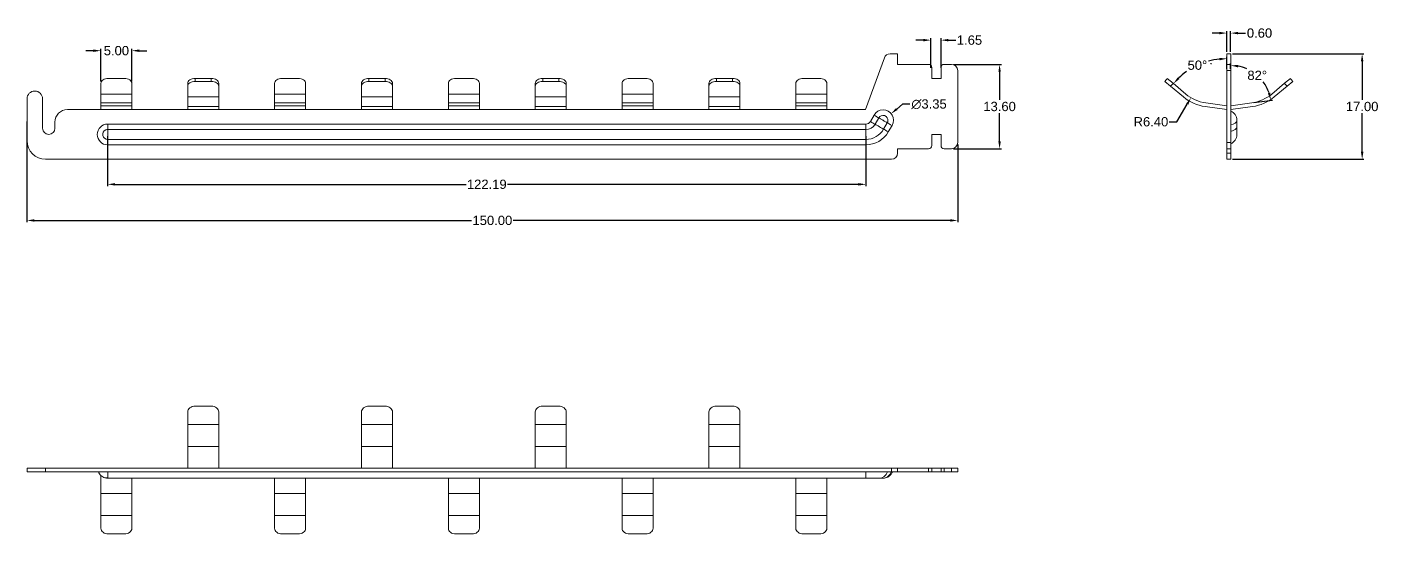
# Model space of a CAD drawing. Header units: millimetres. Extents: x 1920 to 4820, y 310 to 2320.
# Drawn here: x 2216.9 to 2434.6, y 2046.1 to 2127.8 of the extents above; entities that cross this region are included whole.
import ezdxf

# ---------------------------------------------------------------- set-up
doc = ezdxf.new("R2010")
doc.units = ezdxf.units.MM
doc.layers.add('core', color=7, linetype='Continuous', lineweight=20)
doc.layers.add('dim', color=82, linetype='Continuous', lineweight=9)
doc.styles.get("Standard").update_dxf_attribs({"font": 'arial.ttf'})
doc.dimstyles.new('副本 Standard', dxfattribs={"dimscale": 0.6, "dimtxt": 0.18, "dimasz": 0.18, "dimexe": 0.18, "dimexo": 0.0625, "dimgap": 0.09, "dimtad": 0, "dimtih": 1, "dimtoh": 1, "dimzin": 0, "dimdsep": 46, "dimtxsty": 'Standard', "dimcen": 0.09, "dimadec": 0, "dimazin": 0, "dimtfac": 1, "dimtofl": 0, "dimtmove": 0, "dimatfit": 3, "dimfxl": 0, "dimtolj": 1, "dimtzin": 0, "dimarcsym": 0})

# ---------------------------------------------------------------- blocks, each defined once
blk = doc.blocks.new('*D47')
at = {"layer": 'Defpoints', "color": 0, "transparency": 16777216}
for p in [(2410.88, 2123.49), (2410.88, 2106.49), (2432.07, 2106.49)]:
    blk.add_point(p, dxfattribs=at)
at = {"layer": 'dim', "color": 0, "lineweight": -2, "transparency": 16777216}
for p, q in [((2411.18, 2123.49), (2432.36, 2123.49)), ((2432.07, 2122.29), (2432.07, 2116.06)), ((2432.07, 2107.69), (2432.07, 2113.92)), ((2411.18, 2106.49), (2432.36, 2106.49))]:
    blk.add_line(p, q, dxfattribs=at)
at = {"layer": 'dim', "color": 0, "transparency": 16777216}
for points in [[(2431.87, 2122.29), (2432.27, 2122.29), (2432.07, 2123.49)], [(2431.87, 2107.69), (2432.27, 2107.69), (2432.07, 2106.49)]]:
    blk.add_solid(points, dxfattribs=at)
at = {"layer": 'dim', "color": 0, "transparency": 16777216, "insert": (2432.07, 2114.99), "char_height": 1.5, "attachment_point": 5}
blk.add_mtext('\\A1;17.00', dxfattribs=at)
blk = doc.blocks.new('*D48')
at = {"layer": 'Defpoints', "color": 0, "transparency": 16777216}
for p in [(2216.9, 2112.86), (2366.9, 2109.19), (2216.9, 2096.63)]:
    blk.add_point(p, dxfattribs=at)
at = {"layer": 'dim', "color": 0, "lineweight": -2, "transparency": 16777216}
for p, q in [((2216.9, 2112.56), (2216.9, 2096.33)), ((2366.9, 2108.89), (2366.9, 2096.33)), ((2218.1, 2096.63), (2288.56, 2096.63)), ((2365.7, 2096.63), (2295.25, 2096.63))]:
    blk.add_line(p, q, dxfattribs=at)
at = {"layer": 'dim', "color": 0, "transparency": 16777216}
for points in [[(2218.1, 2096.83), (2218.1, 2096.43), (2216.9, 2096.63)], [(2365.7, 2096.83), (2365.7, 2096.43), (2366.9, 2096.63)]]:
    blk.add_solid(points, dxfattribs=at)
at = {"layer": 'dim', "color": 0, "transparency": 16777216, "insert": (2291.9, 2096.63), "char_height": 1.5, "attachment_point": 5}
blk.add_mtext('\\A1;150.00', dxfattribs=at)
blk = doc.blocks.new('*D49')
at = {"layer": 'Defpoints', "color": 0, "transparency": 16777216}
for p in [(2228.81, 2123.99), (2228.81, 2118.74), (2233.8, 2118.74)]:
    blk.add_point(p, dxfattribs=at)
at = {"layer": 'dim', "color": 0, "lineweight": -2, "transparency": 16777216}
for p, q in [((2227.61, 2123.99), (2226.41, 2123.99)), ((2228.81, 2119.04), (2228.81, 2124.29)), ((2233.8, 2119.04), (2233.8, 2124.29)), ((2235, 2123.99), (2236.2, 2123.99))]:
    blk.add_line(p, q, dxfattribs=at)
at = {"layer": 'dim', "color": 0, "transparency": 16777216}
for points in [[(2227.61, 2124.19), (2227.61, 2123.79), (2228.81, 2123.99)], [(2235, 2124.19), (2235, 2123.79), (2233.8, 2123.99)]]:
    blk.add_solid(points, dxfattribs=at)
at = {"layer": 'dim', "color": 0, "transparency": 16777216, "insert": (2231.31, 2123.99), "char_height": 1.5, "attachment_point": 5}
blk.add_mtext('\\A1;5.00', dxfattribs=at)
blk = doc.blocks.new('*D50')
at = {"layer": 'Defpoints', "color": 0, "transparency": 16777216}
for p in [(2229.9, 2110.49), (2352.1, 2110.49), (2352.1, 2102.45)]:
    blk.add_point(p, dxfattribs=at)
at = {"layer": 'dim', "color": 0, "lineweight": -2, "transparency": 16777216}
for p, q in [((2229.9, 2110.19), (2229.9, 2102.15)), ((2352.1, 2110.19), (2352.1, 2102.15)), ((2231.1, 2102.45), (2287.66, 2102.45)), ((2350.9, 2102.45), (2294.34, 2102.45))]:
    blk.add_line(p, q, dxfattribs=at)
at = {"layer": 'dim', "color": 0, "transparency": 16777216}
for points in [[(2231.1, 2102.65), (2231.1, 2102.25), (2229.9, 2102.45)], [(2350.9, 2102.65), (2350.9, 2102.25), (2352.1, 2102.45)]]:
    blk.add_solid(points, dxfattribs=at)
at = {"layer": 'dim', "color": 0, "transparency": 16777216, "insert": (2291, 2102.45), "char_height": 1.5, "attachment_point": 5}
blk.add_mtext('\\A1;122.19', dxfattribs=at)
blk = doc.blocks.new('*D51')
at = {"layer": 'Defpoints', "color": 0, "transparency": 16777216}
for p in [(2365.9, 2121.79), (2365.9, 2108.19), (2373.64, 2108.19)]:
    blk.add_point(p, dxfattribs=at)
at = {"layer": 'dim', "color": 0, "lineweight": -2, "transparency": 16777216}
for p, q in [((2366.2, 2121.79), (2373.94, 2121.79)), ((2373.64, 2120.59), (2373.64, 2116.06)), ((2373.64, 2109.39), (2373.64, 2113.92)), ((2366.2, 2108.19), (2373.94, 2108.19))]:
    blk.add_line(p, q, dxfattribs=at)
at = {"layer": 'dim', "color": 0, "transparency": 16777216}
for points in [[(2373.44, 2120.59), (2373.84, 2120.59), (2373.64, 2121.79)], [(2373.44, 2109.39), (2373.84, 2109.39), (2373.64, 2108.19)]]:
    blk.add_solid(points, dxfattribs=at)
at = {"layer": 'dim', "color": 0, "transparency": 16777216, "insert": (2373.64, 2114.99), "char_height": 1.5, "attachment_point": 5}
blk.add_mtext('\\A1;13.60', dxfattribs=at)
blk = doc.blocks.new('*D52')
at = {"layer": 'Defpoints', "color": 0, "transparency": 16777216}
for p in [(2364.2, 2125.69), (2362.56, 2120.94), (2364.2, 2120.94)]:
    blk.add_point(p, dxfattribs=at)
at = {"layer": 'dim', "color": 0, "lineweight": -2, "transparency": 16777216}
for p, q in [((2361.36, 2125.69), (2360.16, 2125.69)), ((2362.56, 2121.24), (2362.56, 2125.99)), ((2364.2, 2121.24), (2364.2, 2125.99)), ((2365.4, 2125.69), (2366.6, 2125.69))]:
    blk.add_line(p, q, dxfattribs=at)
at = {"layer": 'dim', "color": 0, "transparency": 16777216}
for points in [[(2361.36, 2125.89), (2361.36, 2125.49), (2362.56, 2125.69)], [(2365.4, 2125.89), (2365.4, 2125.49), (2364.2, 2125.69)]]:
    blk.add_solid(points, dxfattribs=at)
at = {"layer": 'dim', "color": 0, "transparency": 16777216, "insert": (2368.79, 2125.69), "char_height": 1.5, "attachment_point": 5}
blk.add_mtext('\\A1;1.65', dxfattribs=at)
blk = doc.blocks.new('*D53')
at = {"layer": 'Defpoints', "color": 0, "transparency": 16777216}
for p in [(2410.88, 2120.79), (2416.2, 2118.86), (2410.88, 2115.1), (2414.3, 2115.58), (2410.88, 2109.19)]:
    blk.add_point(p, dxfattribs=at)
at = {"layer": 'dim', "color": 0, "lineweight": -2, "transparency": 16777216}
for p, q in [((2410.88, 2121.09), (2410.88, 2121.91)), ((2414.6, 2115.62), (2417.63, 2116.04))]:
    blk.add_line(p, q, dxfattribs=at)
for start, end in [(66.6752, 79.4335), (18.5672, 36.2388)]:
    blk.add_arc((2410.88, 2115.1), 6.52, start, end, dxfattribs=at)
at = {"layer": 'dim', "color": 0, "transparency": 16777216}
for points in [[(2412.06, 2121.3), (2412.1, 2121.7), (2410.88, 2121.61)], [(2417.25, 2117.22), (2416.87, 2117.12), (2417.34, 2116)]]:
    blk.add_solid(points, dxfattribs=at)
at = {"layer": 'dim', "color": 0, "transparency": 16777216, "insert": (2415.16, 2120.01), "char_height": 1.5, "attachment_point": 5}
blk.add_mtext('\\A1;82°', dxfattribs=at)
blk = doc.blocks.new('*D54')
at = {"layer": 'Defpoints', "color": 0, "transparency": 16777216}
for p in [(2407.05, 2122.23), (2410.28, 2120.79), (2401.59, 2118.74), (2403.64, 2117.01), (2410.28, 2109.19)]:
    blk.add_point(p, dxfattribs=at)
at = {"layer": 'dim', "color": 0, "lineweight": -2, "transparency": 16777216}
blk.add_line((2410.28, 2121.09), (2410.28, 2123.01), dxfattribs=at)
for start, end in [(125.4385, 133.8942), (96.105, 105.3905)]:
    blk.add_arc((2410.28, 2111.44), 11.27, start, end, dxfattribs=at)
at = {"layer": 'dim', "color": 0, "transparency": 16777216}
for points in [[(2409.07, 2122.84), (2409.1, 2122.44), (2410.28, 2122.71)], [(2402.62, 2119.42), (2402.33, 2119.69), (2401.65, 2118.68)]]:
    blk.add_solid(points, dxfattribs=at)
at = {"layer": 'dim', "color": 0, "transparency": 16777216, "insert": (2405.52, 2121.65), "char_height": 1.5, "attachment_point": 5}
blk.add_mtext('\\A1;50°', dxfattribs=at)
blk = doc.blocks.new('*D55')
at = {"layer": 'Defpoints', "color": 0, "transparency": 16777216}
for p in [(2407.76, 2121.91), (2404.49, 2116.41)]:
    blk.add_point(p, dxfattribs=at)
at = {"layer": 'dim', "color": 0, "lineweight": -2, "transparency": 16777216}
for p, q in [((2407.7, 2121.91), (2407.81, 2121.91)), ((2407.76, 2121.86), (2407.76, 2121.97)), ((2402.19, 2112.53), (2403.88, 2115.38)), ((2400.99, 2112.53), (2402.19, 2112.53))]:
    blk.add_line(p, q, dxfattribs=at)
at = {"layer": 'dim', "color": 0, "transparency": 16777216}
blk.add_solid([(2403.71, 2115.48), (2404.05, 2115.28), (2404.49, 2116.41)], dxfattribs=at)
at = {"layer": 'dim', "color": 0, "transparency": 16777216, "insert": (2398.03, 2112.53), "char_height": 1.5, "attachment_point": 5}
blk.add_mtext('\\A1;R6.40', dxfattribs=at)
blk = doc.blocks.new('*D56')
at = {"layer": 'Defpoints', "color": 0, "transparency": 16777216}
for p in [(2356.15, 2113.83, 0), (2353.56, 2111.71, 0)]:
    blk.add_point(p, dxfattribs=at)
at = {"layer": 'dim', "color": 0, "lineweight": -2, "transparency": 16777216}
for p, q in [((2358, 2115.36), (2357.08, 2114.59)), ((2359.2, 2115.36), (2358, 2115.36)), ((2354.8, 2112.77), (2354.91, 2112.77)), ((2354.86, 2112.72), (2354.86, 2112.82))]:
    blk.add_line(p, q, dxfattribs=at)
at = {"layer": 'dim', "color": 0, "transparency": 16777216}
blk.add_solid([(2356.95, 2114.75), (2357.2, 2114.44), (2356.15, 2113.83)], dxfattribs=at)
at = {"layer": 'dim', "color": 0, "transparency": 16777216, "insert": (2362.27, 2115.36), "char_height": 1.5, "attachment_point": 5}
blk.add_mtext('\\A1;∅3.35', dxfattribs=at)
blk = doc.blocks.new('*D57')
at = {"layer": 'Defpoints', "color": 0, "transparency": 16777216}
for p in [(2410.88, 2126.83), (2410.28, 2123.49), (2410.88, 2123.49)]:
    blk.add_point(p, dxfattribs=at)
at = {"layer": 'dim', "color": 0, "lineweight": -2, "transparency": 16777216}
for p, q in [((2410.28, 2123.79), (2410.28, 2127.13)), ((2410.88, 2123.79), (2410.88, 2127.13)), ((2409.08, 2126.83), (2407.88, 2126.83)), ((2412.08, 2126.83), (2413.28, 2126.83))]:
    blk.add_line(p, q, dxfattribs=at)
at = {"layer": 'dim', "color": 0, "transparency": 16777216}
for points in [[(2409.08, 2127.03), (2409.08, 2126.63), (2410.28, 2126.83)], [(2412.08, 2127.03), (2412.08, 2126.63), (2410.88, 2126.83)]]:
    blk.add_solid(points, dxfattribs=at)
at = {"layer": 'dim', "color": 0, "transparency": 16777216, "insert": (2415.53, 2126.83), "char_height": 1.5, "attachment_point": 5}
blk.add_mtext('\\A1;0.60', dxfattribs=at)

msp = doc.modelspace()

# ---------------------------------------------------------------- linework, layer by layer
at = {"layer": 'core'}
for p, q in [((2352.037, 2114.489), (2355.074, 2122.831)), ((2356.013, 2123.489), (2357.205, 2123.489)), ((2357.205, 2123.489), (2357.205, 2121.789)), ((2410.284, 2123.489), (2410.284, 2121.789)), ((2410.284, 2123.489), (2410.883, 2123.489)), ((2410.883, 2123.489), (2410.883, 2121.789)), ((2357.205, 2121.789), (2362.205, 2121.789)), ((2362.705, 2119.489), (2362.705, 2121.289)), ((2364.205, 2119.489), (2364.205, 2121.289)), ((2364.705, 2121.789), (2365.905, 2121.789)), ((2366.905, 2120.789), (2366.905, 2109.189)), ((2410.284, 2120.789), (2410.283, 2109.189)), ((2410.284, 2121.789), (2410.284, 2120.789)), ((2410.284, 2121.789), (2410.883, 2121.789)), ((2410.883, 2120.789), (2410.284, 2120.789)), ((2410.883, 2120.789), (2410.883, 2121.789)), ((2410.883, 2120.789), (2410.883, 2109.189)), ((2228.805, 2118.735), (2228.805, 2117.011)), ((2230.005, 2119.507), (2232.605, 2119.507)), ((2233.805, 2117.011), (2233.805, 2118.735)), ((2246.605, 2119.507), (2244.005, 2119.507)), ((2244.005, 2119.047), (2246.605, 2119.047)), ((2256.805, 2118.735), (2256.805, 2117.011)), ((2258.005, 2119.507), (2260.605, 2119.507)), ((2261.805, 2117.011), (2261.805, 2118.735)), ((2274.605, 2119.507), (2272.005, 2119.507)), ((2272.005, 2119.047), (2274.605, 2119.047)), ((2284.805, 2118.735), (2284.805, 2117.011)), ((2286.005, 2119.507), (2288.605, 2119.507)), ((2289.805, 2117.011), (2289.805, 2118.735)), ((2302.605, 2119.507), (2300.005, 2119.507)), ((2300.005, 2119.047), (2302.605, 2119.047)), ((2312.805, 2118.735), (2312.805, 2117.011)), ((2314.005, 2119.507), (2316.605, 2119.507)), ((2317.805, 2117.011), (2317.805, 2118.735)), ((2330.605, 2119.507), (2328.005, 2119.507)), ((2328.005, 2119.047), (2330.605, 2119.047)), ((2340.805, 2118.735), (2340.805, 2117.011)), ((2342.005, 2119.507), (2344.605, 2119.507)), ((2345.805, 2117.011), (2345.805, 2118.735)), ((2364.205, 2119.489), (2362.705, 2119.489)), ((2400.283, 2119.047), (2401.203, 2118.276)), ((2401.588, 2118.735), (2400.669, 2119.507)), ((2401.588, 2118.735), (2403.644, 2117.011)), ((2417.523, 2117.011), (2419.578, 2118.735)), ((2420.498, 2119.507), (2419.578, 2118.735)), ((2419.964, 2118.276), (2420.883, 2119.047)), ((2216.905, 2109.489), (2216.905, 2116.239)), ((2216.905, 2116.239), (2216.905, 2116.239)), ((2219.405, 2116.239), (2219.405, 2111.489)), ((2219.405, 2116.239), (2219.405, 2116.239)), ((2228.805, 2117.011), (2228.805, 2115.576)), ((2233.805, 2115.576), (2233.805, 2117.011)), ((2242.805, 2118.276), (2242.805, 2116.551)), ((2242.805, 2116.551), (2242.805, 2114.981)), ((2247.805, 2116.551), (2247.805, 2118.276)), ((2247.805, 2114.981), (2247.805, 2116.551)), ((2256.805, 2117.011), (2256.805, 2115.576)), ((2261.805, 2115.576), (2261.805, 2117.011)), ((2270.805, 2118.276), (2270.805, 2116.551)), ((2270.805, 2116.551), (2270.805, 2114.981)), ((2275.805, 2116.551), (2275.805, 2118.276)), ((2275.805, 2114.981), (2275.805, 2116.551)), ((2284.805, 2117.011), (2284.805, 2115.576)), ((2289.805, 2115.576), (2289.805, 2117.011)), ((2298.805, 2118.276), (2298.805, 2116.551)), ((2298.805, 2116.551), (2298.805, 2114.981)), ((2303.805, 2116.551), (2303.805, 2118.276)), ((2303.805, 2114.981), (2303.805, 2116.551)), ((2312.805, 2117.011), (2312.805, 2115.576)), ((2317.805, 2115.576), (2317.805, 2117.011)), ((2326.805, 2118.276), (2326.805, 2116.551)), ((2326.805, 2116.551), (2326.805, 2114.981)), ((2331.805, 2116.551), (2331.805, 2118.276)), ((2331.805, 2114.981), (2331.805, 2116.551)), ((2340.805, 2117.011), (2340.805, 2115.576)), ((2345.805, 2115.576), (2345.805, 2117.011)), ((2403.258, 2116.551), (2401.203, 2118.276)), ((2419.964, 2118.276), (2417.909, 2116.551)), ((2223.405, 2114.489), (2228.805, 2114.489)), ((2228.805, 2115.575), (2228.805, 2115.084)), ((2228.805, 2115.084), (2228.805, 2114.49)), ((2233.805, 2114.49), (2228.805, 2114.49)), ((2233.805, 2115.084), (2233.805, 2115.576)), ((2233.805, 2114.49), (2233.805, 2115.084)), ((2233.805, 2114.489), (2242.805, 2114.489)), ((2242.805, 2114.981), (2242.805, 2114.489)), ((2247.805, 2114.489), (2242.805, 2114.489)), ((2247.805, 2114.489), (2247.805, 2114.981)), ((2247.805, 2114.489), (2256.805, 2114.489)), ((2256.805, 2115.575), (2256.805, 2115.084)), ((2256.805, 2115.084), (2256.805, 2114.49)), ((2261.805, 2114.49), (2256.805, 2114.49)), ((2261.805, 2115.084), (2261.805, 2115.576)), ((2261.805, 2114.49), (2261.805, 2115.084)), ((2261.805, 2114.489), (2270.805, 2114.489)), ((2270.805, 2114.981), (2270.805, 2114.489)), ((2275.805, 2114.489), (2270.805, 2114.489)), ((2275.805, 2114.489), (2275.805, 2114.981)), ((2275.805, 2114.489), (2284.805, 2114.489)), ((2284.805, 2115.575), (2284.805, 2115.084)), ((2284.805, 2115.084), (2284.805, 2114.49)), ((2289.805, 2114.49), (2284.805, 2114.49)), ((2289.805, 2115.084), (2289.805, 2115.576)), ((2289.805, 2114.49), (2289.805, 2115.084)), ((2289.805, 2114.489), (2298.805, 2114.489)), ((2298.805, 2114.981), (2298.805, 2114.489)), ((2303.805, 2114.489), (2298.805, 2114.489)), ((2303.805, 2114.489), (2303.805, 2114.981)), ((2303.805, 2114.489), (2312.805, 2114.489)), ((2312.805, 2115.575), (2312.805, 2115.084)), ((2312.805, 2115.084), (2312.805, 2114.49)), ((2317.805, 2114.49), (2312.805, 2114.49)), ((2317.805, 2115.084), (2317.805, 2115.576)), ((2317.805, 2114.49), (2317.805, 2115.084)), ((2317.805, 2114.489), (2326.805, 2114.489)), ((2326.805, 2114.981), (2326.805, 2114.489)), ((2331.805, 2114.489), (2326.805, 2114.489)), ((2331.805, 2114.489), (2331.805, 2114.981)), ((2331.805, 2114.489), (2340.805, 2114.489)), ((2340.805, 2115.575), (2340.805, 2115.084)), ((2340.805, 2115.084), (2340.805, 2114.489)), ((2345.805, 2114.489), (2340.805, 2114.489)), ((2345.805, 2115.084), (2345.805, 2115.576)), ((2345.805, 2114.489), (2345.805, 2115.084)), ((2345.805, 2114.489), (2352.037, 2114.489)), ((2410.283, 2114.489), (2406.783, 2114.981)), ((2406.867, 2115.575), (2410.283, 2115.095)), ((2410.883, 2115.095), (2414.3, 2115.576)), ((2414.383, 2114.981), (2410.883, 2114.489)), ((2221.405, 2112.489), (2221.405, 2111.489)), ((2229.905, 2112.163), (2352.096, 2112.163)), ((2229.905, 2112.163), (2229.905, 2111.282)), ((2352.096, 2111.282), (2352.096, 2112.163)), ((2353.407, 2113.607), (2352.812, 2112.576)), ((2354.17, 2113.167), (2353.574, 2112.136)), ((2354.947, 2111.343), (2355.542, 2112.374)), ((2355.71, 2110.903), (2356.305, 2111.934)), ((2411.883, 2112.764), (2411.883, 2112.786)), ((2411.883, 2111.731), (2411.883, 2112.764)), ((2229.905, 2111.282), (2229.905, 2110.489)), ((2352.096, 2111.282), (2229.905, 2111.282)), ((2229.905, 2110.489), (2229.905, 2109.697)), ((2229.905, 2109.697), (2352.096, 2109.697)), ((2229.905, 2109.697), (2229.905, 2108.816)), ((2352.096, 2110.489), (2352.096, 2111.282)), ((2352.096, 2109.697), (2352.096, 2110.489)), ((2352.096, 2108.816), (2352.096, 2109.697)), ((2362.705, 2108.689), (2362.705, 2110.489)), ((2362.705, 2110.489), (2364.205, 2110.489)), ((2364.205, 2110.489), (2364.205, 2108.689)), ((2411.883, 2110.473), (2411.883, 2111.731)), ((2352.096, 2108.816), (2229.905, 2108.816)), ((2357.205, 2108.189), (2357.205, 2107.489)), ((2362.205, 2108.189), (2357.205, 2108.189)), ((2365.905, 2108.189), (2364.705, 2108.189)), ((2410.283, 2109.189), (2410.283, 2108.189)), ((2410.283, 2109.189), (2410.883, 2109.189)), ((2410.283, 2108.189), (2410.283, 2107.489)), ((2410.883, 2108.189), (2410.283, 2108.189)), ((2410.883, 2108.189), (2410.883, 2109.189)), ((2410.883, 2108.189), (2410.883, 2107.489)), ((2219.905, 2106.489), (2356.205, 2106.489)), ((2410.283, 2107.489), (2410.283, 2106.489)), ((2410.283, 2107.489), (2410.883, 2107.489)), ((2410.883, 2106.489), (2410.283, 2106.489)), ((2410.883, 2106.489), (2410.883, 2107.489)), ((2244.005, 2066.688), (2246.605, 2066.688)), ((2272.005, 2066.688), (2274.605, 2066.688)), ((2300.005, 2066.688), (2302.605, 2066.688)), ((2328.005, 2066.688), (2330.605, 2066.688)), ((2242.805, 2065.768), (2242.805, 2063.713)), ((2247.805, 2063.713), (2247.805, 2065.768)), ((2270.805, 2065.768), (2270.805, 2063.713)), ((2275.805, 2063.713), (2275.805, 2065.768)), ((2298.805, 2065.768), (2298.805, 2063.713)), ((2303.805, 2063.713), (2303.805, 2065.768)), ((2326.805, 2065.768), (2326.805, 2063.713)), ((2331.805, 2063.713), (2331.805, 2065.768)), ((2242.805, 2063.713), (2242.805, 2060.187)), ((2247.805, 2060.188), (2247.805, 2063.713)), ((2270.805, 2063.713), (2270.805, 2060.188)), ((2275.805, 2060.188), (2275.805, 2063.713)), ((2298.805, 2063.713), (2298.805, 2060.188)), ((2303.805, 2060.188), (2303.805, 2063.713)), ((2326.805, 2063.713), (2326.805, 2060.188)), ((2331.805, 2060.188), (2331.805, 2063.713)), ((2242.805, 2060.187), (2242.805, 2056.688)), ((2247.805, 2056.688), (2247.805, 2060.188)), ((2270.805, 2060.188), (2270.805, 2056.688)), ((2275.805, 2056.688), (2275.805, 2060.188)), ((2298.805, 2060.188), (2298.805, 2056.688)), ((2303.805, 2056.688), (2303.805, 2060.188)), ((2326.805, 2060.188), (2326.805, 2056.688)), ((2331.805, 2056.688), (2331.805, 2060.188)), ((2216.905, 2056.088), (2216.905, 2056.688)), ((2219.905, 2056.688), (2356.205, 2056.688)), ((2219.905, 2056.688), (2219.905, 2056.088)), ((2356.205, 2056.088), (2219.905, 2056.088)), ((2228.805, 2055.512), (2228.805, 2052.588)), ((2352.096, 2055.088), (2352.096, 2056.088)), ((2357.205, 2056.688), (2356.205, 2056.688)), ((2356.205, 2056.088), (2356.205, 2056.688)), ((2356.205, 2056.088), (2357.205, 2056.088)), ((2357.205, 2056.688), (2357.205, 2056.088)), ((2362.205, 2056.688), (2357.205, 2056.688)), ((2362.205, 2056.088), (2357.205, 2056.088)), ((2362.705, 2056.688), (2362.205, 2056.688)), ((2362.205, 2056.088), (2362.205, 2056.688)), ((2362.205, 2056.088), (2362.705, 2056.088)), ((2362.705, 2056.688), (2364.205, 2056.688)), ((2362.705, 2056.688), (2362.705, 2056.088)), ((2362.705, 2056.088), (2364.205, 2056.088)), ((2364.705, 2056.688), (2364.205, 2056.688)), ((2364.205, 2056.088), (2364.205, 2056.688)), ((2364.205, 2056.088), (2364.705, 2056.088)), ((2365.905, 2056.688), (2364.705, 2056.688)), ((2364.705, 2056.688), (2364.705, 2056.088)), ((2365.905, 2056.088), (2364.705, 2056.088)), ((2366.905, 2056.688), (2365.905, 2056.688)), ((2365.905, 2056.088), (2365.905, 2056.688)), ((2365.905, 2056.088), (2366.905, 2056.088)), ((2366.905, 2056.688), (2366.905, 2056.088)), ((2352.096, 2055.088), (2229.905, 2055.088)), ((2233.805, 2052.588), (2233.805, 2055.088)), ((2256.805, 2055.088), (2256.805, 2052.588)), ((2261.805, 2052.588), (2261.805, 2055.088)), ((2284.805, 2055.088), (2284.805, 2052.588)), ((2289.805, 2052.588), (2289.805, 2055.088)), ((2312.805, 2055.088), (2312.805, 2052.588)), ((2317.805, 2052.588), (2317.805, 2055.088)), ((2340.805, 2055.088), (2340.805, 2052.588)), ((2345.805, 2052.588), (2345.805, 2055.088)), ((2354.275, 2055.088), (2354.871, 2055.088)), ((2354.859, 2055.088), (2354.854, 2055.088)), ((2228.805, 2052.588), (2228.805, 2049.062)), ((2233.805, 2049.062), (2233.805, 2052.588)), ((2256.805, 2052.588), (2256.805, 2049.062)), ((2261.805, 2049.062), (2261.805, 2052.588)), ((2284.805, 2052.588), (2284.805, 2049.062)), ((2289.805, 2049.062), (2289.805, 2052.588)), ((2312.805, 2052.588), (2312.805, 2049.062)), ((2317.805, 2049.062), (2317.805, 2052.588)), ((2340.805, 2052.588), (2340.805, 2049.062)), ((2345.805, 2049.062), (2345.805, 2052.588)), ((2228.805, 2049.062), (2228.805, 2047.007)), ((2233.805, 2047.007), (2233.805, 2049.062)), ((2256.805, 2049.062), (2256.805, 2047.007)), ((2261.805, 2047.007), (2261.805, 2049.062)), ((2284.805, 2049.062), (2284.805, 2047.007)), ((2289.805, 2047.007), (2289.805, 2049.062)), ((2312.805, 2049.062), (2312.805, 2047.007)), ((2317.805, 2047.007), (2317.805, 2049.062)), ((2340.805, 2049.062), (2340.805, 2047.007)), ((2345.805, 2047.007), (2345.805, 2049.062)), ((2232.605, 2046.088), (2230.005, 2046.088)), ((2260.605, 2046.088), (2258.005, 2046.088)), ((2288.605, 2046.088), (2286.005, 2046.088)), ((2316.605, 2046.088), (2314.005, 2046.088)), ((2344.605, 2046.088), (2342.005, 2046.088))]:
    msp.add_line(p, q, dxfattribs=at)
for centre, radius, start, end in [((2356.013, 2122.489), 1, 90, 160), ((2362.205, 2121.289), 0.5, 360, 90), ((2364.705, 2121.289), 0.5, 90, 180), ((2365.905, 2120.789), 1, 360, 90), ((2407.757, 2121.913), 7, 229.9946, 262.0012), ((2407.757, 2121.913), 6.399, 229.99905, 262.00569), ((2413.409, 2121.913), 6.399, 277.9987, 310.00569), ((2413.409, 2121.913), 7, 277.9946, 310.0009), ((2223.405, 2112.489), 2, 89.99675, 180), ((2410.283, 2112.787), 1.6, 0.00073, 67.97616), ((2352.096, 2112.989, 0), 0.827, 270, 330), ((2352.096, 2112.989, 0), 1.707, 270, 329.99991), ((2410.283, 2110.473), 1.6, 292.02504, 0.00073), ((2219.905, 2109.489), 3, 180.00001, 270), ((2362.205, 2108.689), 0.5, 270, 0), ((2364.705, 2108.689), 0.5, 180, 270), ((2365.905, 2109.189), 1, 270, 0), ((2356.205, 2107.489), 1, 270, 0)]:
    msp.add_arc(centre, radius, start, end, dxfattribs=at)
at = {"layer": 'core', "extrusion": (0, -1.2759e-05, 1)}
msp.add_arc((2218.155, 2116.239, -0.027), 1.25, 0, 180, dxfattribs=at)
at = {"layer": 'core', "extrusion": (-6.99141e-18, 1.27569e-05, 1)}
msp.add_arc((2354.856, 2112.771, 0.027), 1.673, 330, 150, dxfattribs=at)
at = {"layer": 'core', "extrusion": (0, 1.27569e-05, 1)}
for centre, radius, start, end in [((2229.905, 2110.489, 0.027), 1.673, 90, 270), ((2220.405, 2111.489, 0.027), 1, 180, 0), ((2229.905, 2110.489, 0.027), 0.793, 90, 113.12612), ((2352.096, 2112.989, 0.027), 3.293, 270, 330), ((2352.096, 2112.989, 0.027), 4.173, 270, 330)]:
    msp.add_arc(centre, radius, start, end, dxfattribs=at)
at = {"layer": 'core', "extrusion": (-1.1075e-19, 1.27569e-05, 1)}
msp.add_arc((2354.856, 2112.771, 0.027), 0.793, 353.12612, 150, dxfattribs=at)
at = {"layer": 'core', "extrusion": (7.09644e-18, 1.27569e-05, 1)}
msp.add_arc((2354.856, 2112.771, 0.027), 0.793, 330, 353.12591, dxfattribs=at)
at = {"layer": 'core', "extrusion": (3.26362e-18, 1.27569e-05, 1)}
msp.add_arc((2229.905, 2110.489, 0.027), 0.793, 113.12612, 270, dxfattribs=at)
at = {"layer": 'core'}
for centre, major_axis, ratio, start_param, end_param in [((2230.005, 2118.735), (1.2, 0), 0.6427876, 1.5705551, 3.1416999), ((2232.605, 2118.735), (1.2, 0), 0.6427876, 6.2830513, 7.8542228), ((2244.005, 2118.735), (1.2, 0), 0.6427876, 1.5706891, 3.1417267), ((2244.005, 2118.276), (-1.2, 0), 0.6427876, 4.7122818, 6.2832925), ((2246.605, 2118.735), (1.2, 0), 0.6427876, 6.2830781, 7.8540888), ((2246.605, 2118.276), (-1.2, 0), 0.6427876, 3.1414586, 4.7124962), ((2258.005, 2118.735), (1.2, 0), 0.6427876, 1.5705551, 3.1416999), ((2260.605, 2118.735), (1.2, 0), 0.6427876, 6.2830513, 7.8542228), ((2272.005, 2118.735), (1.2, 0), 0.6427876, 1.5706891, 3.1417267), ((2272.005, 2118.276), (-1.2, 0), 0.6427876, 4.7120673, 6.2832925), ((2274.605, 2118.735), (1.2, 0), 0.6427876, 6.2830781, 7.8543033), ((2274.605, 2118.276), (-1.2, 0), 0.6427876, 3.1414586, 4.7127106), ((2286.005, 2118.735), (1.2, 0), 0.6427876, 1.5705551, 3.1416999), ((2288.605, 2118.735), (1.2, 0), 0.6427876, 6.2830513, 7.8542228), ((2300.005, 2118.735), (1.2, 0), 0.6427876, 1.5706891, 3.1417267), ((2300.005, 2118.276), (-1.2, 0), 0.6427876, 4.7120673, 6.2832925), ((2302.605, 2118.735), (1.2, 0), 0.6427876, 6.2830781, 7.8543033), ((2302.605, 2118.276), (-1.2, 0), 0.6427876, 3.1414586, 4.7127106), ((2314.005, 2118.735), (1.2, 0), 0.6427876, 1.5705551, 3.1419143), ((2316.605, 2118.735), (1.2, 0), 0.6427876, 6.2830513, 7.8542228), ((2328.005, 2118.735), (1.2, 0), 0.6427876, 1.5706891, 3.1417267), ((2328.005, 2118.276), (-1.2, 0), 0.6427876, 4.7120673, 6.2832925), ((2330.605, 2118.735), (1.2, 0), 0.6427876, 6.2830781, 7.8543033), ((2330.605, 2118.276), (-1.2, 0), 0.6427876, 3.1414586, 4.7127106), ((2342.005, 2118.735), (1.2, 0), 0.6427876, 1.5705551, 3.1416999), ((2344.605, 2118.735), (1.2, 0), 0.6427876, 6.2830513, 7.8542228), ((2218.155, 2116.239), (0, 1.25), 1, 4.712389, 7.8539816), ((2352.812, 2112.576), (-0.866, 0.5), 0.000011, 3.6350738, 4.7123954), ((2353.407, 2113.607), (0.866, -0.5), 0.000011, 0.4934758, 1.5708027), ((2354.261, 2111.739), (0.779, -0.45), 0.000011, 3.6350684, 4.7123954), ((2354.856, 2112.771), (-0.779, 0.45), 0.000011, 0.4934765, 1.5708027), ((2354.856, 2112.771), (-0.779, 0.45), 0.000011, 1.5708027, 2.6481296), ((2356.305, 2111.934), (0.866, -0.5), 0.000011, 1.5708027, 2.6481276), ((2410.283, 2112.762), (1.6, 0), 0.5, 5.0967903, 6.2831852), ((2354.261, 2111.739), (0.779, -0.45), 0.000011, 4.7123954, 5.7897217), ((2355.71, 2110.903), (-0.866, 0.5), 0.000011, 4.7123954, 5.7897223), ((2410.283, 2111.731), (-1.6, 0), 0.5, 1.9551931, 3.1415927), ((2244.005, 2065.769), (1.2, 0), 0.7660444, 1.5706891, 3.1416999), ((2246.605, 2065.769), (1.2, 0), 0.7660444, 6.2830513, 7.8540888), ((2272.005, 2065.769), (1.2, 0), 0.7660444, 1.5704747, 3.1416999), ((2274.605, 2065.769), (1.2, 0), 0.7660444, 6.2830513, 7.8543032), ((2300.005, 2065.769), (1.2, 0), 0.7660444, 1.5704747, 3.1416999), ((2302.605, 2065.769), (1.2, 0), 0.7660444, 6.2830513, 7.8543032), ((2328.005, 2065.769), (1.2, 0), 0.7660444, 1.5704747, 3.1416999), ((2330.605, 2065.769), (1.2, 0), 0.7660444, 6.2830513, 7.8543032), ((2219.905, 2056.688), (3, 0), 0.0000128, 1.5707963, 3.1415924), ((2219.905, 2056.088), (3, 0), 0.0000128, 3.1415922, 4.712389), ((2229.905, 2056.688), (0, 1.6), 0.0000102, 1.95521, 3.1415915), ((2354.275, 2056.688), (0, 1.6), 0.8660254, 3.1415671, 4.3279667), ((2354.87, 2056.688), (0, -1.6), 0.8660254, 6.2831598, 7.4695548), ((2352.096, 2055.088), (-2.517, 0), 0.0000128, 1.5707963, 2.6179939), ((2230.005, 2047.007), (-1.2, 0), 0.7660444, 6.2830513, 7.8540352), ((2232.605, 2047.007), (-1.2, 0), 0.7660444, 1.5706355, 3.1416999), ((2258.005, 2047.007), (-1.2, 0), 0.7660444, 6.2830513, 7.8540352), ((2260.605, 2047.007), (-1.2, 0), 0.7660444, 1.5706355, 3.1416999), ((2286.005, 2047.007), (-1.2, 0), 0.7660444, 6.2830513, 7.8540352), ((2288.605, 2047.007), (-1.2, 0), 0.7660444, 1.5706355, 3.1416999), ((2314.005, 2047.007), (-1.2, 0), 0.7660444, 6.2827833, 7.8540352), ((2316.605, 2047.007), (-1.2, 0), 0.7660444, 1.5706355, 3.1416999), ((2342.005, 2047.007), (-1.2, 0), 0.7660444, 6.2830513, 7.8540352), ((2344.605, 2047.007), (-1.2, 0), 0.7660444, 1.5706355, 3.1416999)]:
    msp.add_ellipse(centre, major_axis=major_axis, ratio=ratio, start_param=start_param, end_param=end_param, dxfattribs=at)
for points, degree in [([(2242.805, 2118.735), (2242.805, 2118.582), (2242.805, 2118.429), (2242.805, 2118.276)], 3), ([(2244.005, 2119.507), (2244.005, 2119.047)], 1), ([(2246.605, 2119.047), (2246.605, 2119.507)], 1), ([(2247.805, 2118.276), (2247.805, 2118.429), (2247.805, 2118.582), (2247.805, 2118.735)], 3), ([(2270.805, 2118.735), (2270.805, 2118.582), (2270.805, 2118.429), (2270.805, 2118.276)], 3), ([(2272.005, 2119.507), (2272.005, 2119.047)], 1), ([(2274.605, 2119.047), (2274.605, 2119.507)], 1), ([(2275.805, 2118.276), (2275.805, 2118.429), (2275.805, 2118.582), (2275.805, 2118.735)], 3), ([(2298.805, 2118.735), (2298.805, 2118.582), (2298.805, 2118.429), (2298.805, 2118.276)], 3), ([(2300.005, 2119.507), (2300.005, 2119.047)], 1), ([(2302.605, 2119.047), (2302.605, 2119.507)], 1), ([(2303.805, 2118.276), (2303.805, 2118.429), (2303.805, 2118.582), (2303.805, 2118.735)], 3), ([(2326.805, 2118.735), (2326.805, 2118.582), (2326.805, 2118.429), (2326.805, 2118.276)], 3), ([(2328.005, 2119.507), (2328.005, 2119.047)], 1), ([(2330.605, 2119.047), (2330.605, 2119.507)], 1), ([(2331.805, 2118.276), (2331.805, 2118.429), (2331.805, 2118.582), (2331.805, 2118.735)], 3), ([(2400.283, 2119.047), (2400.669, 2119.507)], 1), ([(2401.203, 2118.276), (2401.331, 2118.429), (2401.46, 2118.582), (2401.588, 2118.735)], 3), ([(2419.578, 2118.735), (2419.707, 2118.582), (2419.836, 2118.429), (2419.964, 2118.276)], 3), ([(2420.498, 2119.507), (2420.883, 2119.047)], 1), ([(2228.805, 2117.011), (2233.805, 2117.011)], 1), ([(2242.805, 2116.551), (2247.805, 2116.551)], 1), ([(2256.805, 2117.011), (2261.805, 2117.011)], 1), ([(2270.805, 2116.551), (2275.805, 2116.551)], 1), ([(2284.805, 2117.011), (2289.805, 2117.011)], 1), ([(2298.805, 2116.551), (2303.805, 2116.551)], 1), ([(2312.805, 2117.011), (2317.805, 2117.011)], 1), ([(2326.805, 2116.551), (2331.805, 2116.551)], 1), ([(2340.805, 2117.011), (2345.805, 2117.011)], 1), ([(2233.805, 2115.576), (2228.805, 2115.576)], 1), ([(2228.805, 2115.084), (2233.805, 2115.084)], 1), ([(2247.805, 2114.981), (2242.805, 2114.981)], 1), ([(2261.805, 2115.576), (2256.805, 2115.576)], 1), ([(2256.805, 2115.084), (2261.805, 2115.084)], 1), ([(2275.805, 2114.981), (2270.805, 2114.981)], 1), ([(2289.805, 2115.576), (2284.805, 2115.576)], 1), ([(2284.805, 2115.084), (2289.805, 2115.084)], 1), ([(2303.805, 2114.981), (2298.805, 2114.981)], 1), ([(2317.805, 2115.576), (2312.805, 2115.576)], 1), ([(2312.805, 2115.084), (2317.805, 2115.084)], 1), ([(2331.805, 2114.981), (2326.805, 2114.981)], 1), ([(2345.805, 2115.576), (2340.805, 2115.576)], 1), ([(2340.805, 2115.084), (2345.805, 2115.084)], 1), ([(2242.805, 2063.713), (2247.805, 2063.713)], 1), ([(2270.805, 2063.713), (2275.805, 2063.713)], 1), ([(2298.805, 2063.713), (2303.805, 2063.713)], 1), ([(2326.805, 2063.713), (2331.805, 2063.713)], 1), ([(2247.805, 2060.188), (2242.805, 2060.188)], 1), ([(2275.805, 2060.188), (2270.805, 2060.188)], 1), ([(2303.805, 2060.188), (2298.805, 2060.188)], 1), ([(2331.805, 2060.188), (2326.805, 2060.188)], 1), ([(2229.903, 2055.088), (2229.897, 2055.088), (2229.884, 2055.088), (2229.891, 2055.088), (2229.899, 2055.088), (2229.905, 2055.088)], 3), ([(2228.805, 2052.588), (2233.805, 2052.588)], 1), ([(2256.805, 2052.588), (2261.805, 2052.588)], 1), ([(2284.805, 2052.588), (2289.805, 2052.588)], 1), ([(2312.805, 2052.588), (2317.805, 2052.588)], 1), ([(2340.805, 2052.588), (2345.805, 2052.588)], 1), ([(2233.805, 2049.062), (2228.805, 2049.062)], 1), ([(2261.805, 2049.062), (2256.805, 2049.062)], 1), ([(2289.805, 2049.062), (2284.805, 2049.062)], 1), ([(2317.805, 2049.062), (2312.805, 2049.062)], 1), ([(2345.805, 2049.062), (2340.805, 2049.062)], 1)]:
    msp.add_open_spline(points, degree=degree, dxfattribs=at)
for points, knots in [([(2228.405, 2056.088), (2228.451, 2055.975), (2228.564, 2055.766), (2228.802, 2055.494), (2229.095, 2055.283), (2229.314, 2055.19), (2229.43, 2055.155)], [0, 0, 0, 0, 0.2500005, 0.5000006, 0.7500005, 1, 1, 1, 1]), ([(2354.87, 2055.088), (2354.919, 2055.088), (2355.023, 2055.093), (2355.286, 2055.132), (2355.66, 2055.262), (2356.091, 2055.599), (2356.286, 2055.917), (2356.36, 2056.098)], [0, 0, 0, 0, 0.0821711, 0.1736921, 0.4089615, 0.7070354, 1, 1, 1, 1]), ([(2229.909, 2055.09), (2229.906, 2055.09), (2229.898, 2055.091), (2229.878, 2055.093), (2229.843, 2055.097), (2229.782, 2055.104), (2229.695, 2055.113), (2229.6, 2055.125), (2229.507, 2055.139), (2229.457, 2055.149), (2229.434, 2055.155)], [0, 0, 0, 0, 0.0523331, 0.1101079, 0.1708525, 0.3022, 0.4493948, 0.6140905, 0.7973881, 1, 1, 1, 1]), ([(2229.437, 2055.153), (2229.446, 2055.15), (2229.47, 2055.145), (2229.522, 2055.138), (2229.584, 2055.131), (2229.653, 2055.125), (2229.723, 2055.119), (2229.792, 2055.114), (2229.855, 2055.109), (2229.892, 2055.106), (2229.91, 2055.104)], [0, 0, 0, 0, 0.1541371, 0.2998771, 0.437235, 0.5662396, 0.6869368, 0.7993939, 0.9037052, 1, 1, 1, 1]), ([(2354.841, 2055.088), (2354.842, 2055.088), (2354.844, 2055.088), (2354.847, 2055.088), (2354.851, 2055.088), (2354.853, 2055.088), (2354.854, 2055.088), (2354.854, 2055.088)], [0, 0, 0, 0, 0.335949, 0.6682975, 0.8203628, 0.954834, 1, 1, 1, 1])]:
    msp.add_open_spline(points, degree=3, knots=knots, dxfattribs=at)

# ---------------------------------------------------------------- dimensions: what is measured, and where the dimension line sits
at = {"layer": 'dim'}
for base, p1, p2, picture, middle in [((2410.883, 2126.825), (2410.284, 2123.489), (2410.883, 2123.489), '*D57', (2415.529, 2126.825)), ((2228.805, 2123.99), (2233.805, 2118.735), (2228.805, 2118.735), '*D49', (2231.305, 2123.99)), ((2364.205, 2125.687), (2362.559, 2120.936), (2364.205, 2120.936), '*D52', (2368.788, 2125.687)), ((2216.905, 2096.633), (2366.905, 2109.189), (2216.905, 2112.864), '*D48', (2291.905, 2096.633)), ((2352.096, 2102.449), (2229.905, 2110.489), (2352.096, 2110.489), '*D50', (2291, 2102.449))]:
    dim = msp.add_linear_dim(base=base, p1=p1, p2=p2, dimstyle='副本 Standard', override={"dimtxt": 2.5, "dimasz": 2, "dimexe": 0.49975, "dimexo": 0.49975, "dimgap": 0.49975}, dxfattribs=at)
    dim.commit()
    dim.dimension.update_dxf_attribs({"geometry": picture, "text_midpoint": middle})
for base, line1, line2, picture, middle in [((2407.052, 2122.232), ((2410.284, 2120.789), (2410.283, 2109.189)), ((2401.588, 2118.735), (2403.644, 2117.011)), '*D54', (2405.522, 2121.65)), ((2416.199, 2118.864), ((2410.883, 2120.789), (2410.883, 2109.189)), ((2410.883, 2115.095), (2414.3, 2115.576)), '*D53', (2415.158, 2120.013))]:
    dim = msp.add_angular_dim_2l(base=base, line1=line1, line2=line2, dimstyle='副本 Standard', override={"dimtxt": 2.5, "dimasz": 2, "dimexe": 0.49975, "dimexo": 0.49975, "dimgap": 0.49975}, dxfattribs=at)
    dim.commit()
    dim.dimension.update_dxf_attribs({"geometry": picture, "text_midpoint": middle})
for base, p1, p2, picture, middle in [((2432.065, 2106.489), (2410.883, 2123.489), (2410.883, 2106.489), '*D47', (2432.065, 2114.989)), ((2373.644, 2108.189), (2365.905, 2121.789), (2365.905, 2108.189), '*D51', (2373.644, 2114.989))]:
    dim = msp.add_linear_dim(base=base, p1=p1, p2=p2, angle=90, dimstyle='副本 Standard', override={"dimtxt": 2.5, "dimasz": 2, "dimexe": 0.49975, "dimexo": 0.49975, "dimgap": 0.49975}, dxfattribs=at)
    dim.commit()
    dim.dimension.update_dxf_attribs({"geometry": picture, "text_midpoint": middle})
dim = msp.add_radius_dim(center=(2407.757, 2121.913), mpoint=(2404.49, 2116.41), dimstyle='副本 Standard', override={"dimtxt": 2.5, "dimasz": 2, "dimexe": 0.49975, "dimexo": 0.49975, "dimgap": 0.49975}, dxfattribs=at)
dim.commit()
dim.dimension.update_dxf_attribs({"geometry": '*D55', "text_midpoint": (2398.026, 2112.534), "dimtype": 164})
dim = msp.add_diameter_dim_2p(p1=(2353.563, 2111.709, 0), p2=(2356.149, 2113.832, 0), dimstyle='副本 Standard', override={"dimtxt": 2.5, "dimasz": 2, "dimexe": 0.49975, "dimexo": 0.49975, "dimgap": 0.49975}, dxfattribs=at)
dim.commit()
dim.dimension.update_dxf_attribs({"geometry": '*D56', "text_midpoint": (2362.273, 2115.356)})

doc.saveas('drawing.dxf')
